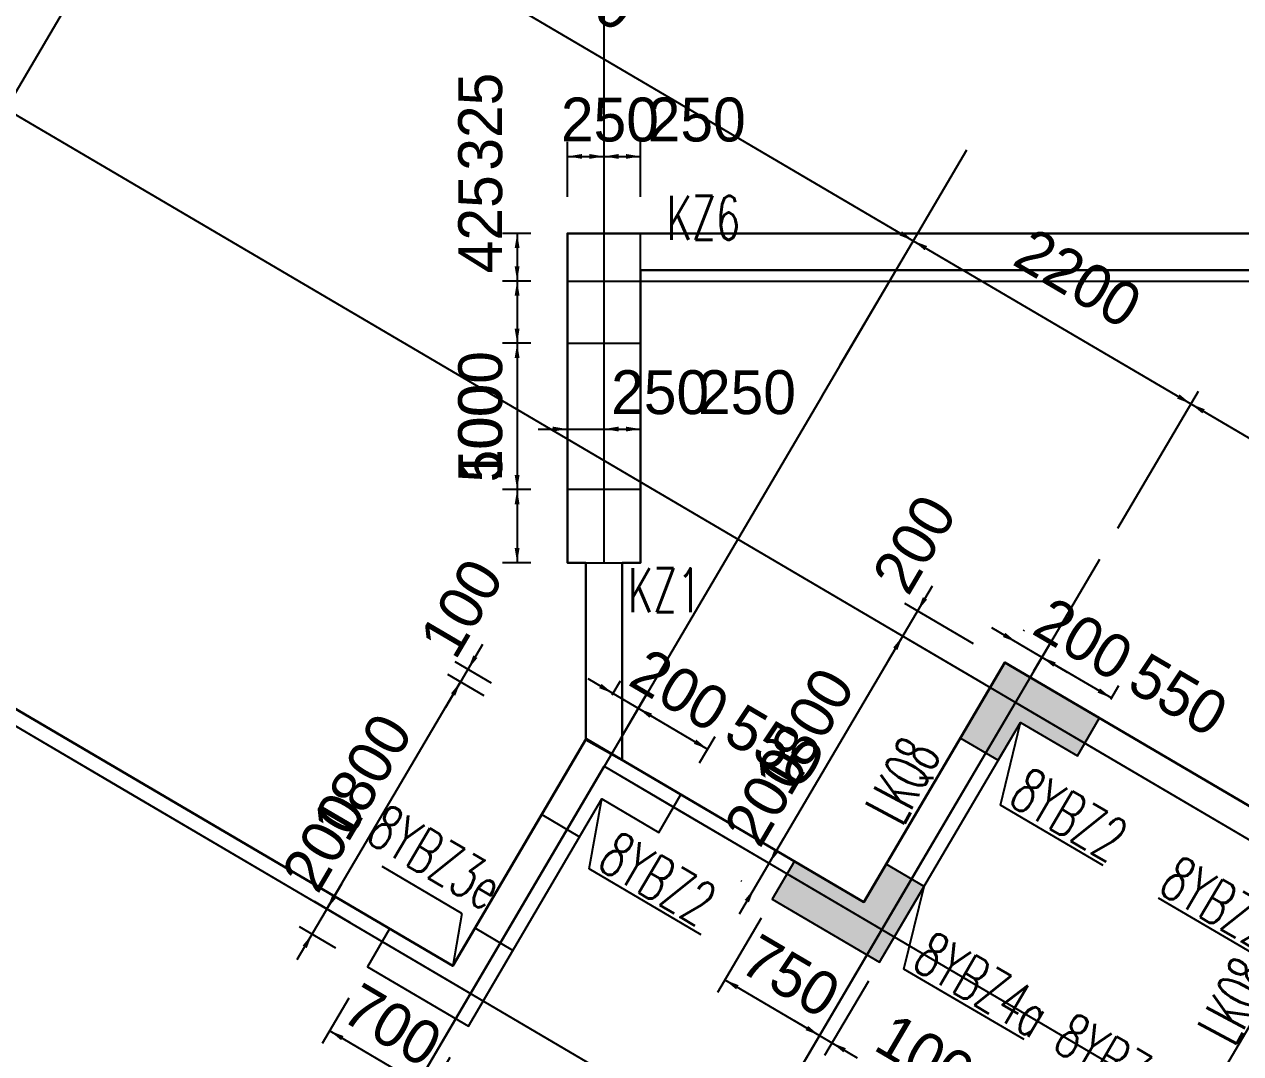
# Model space of a CAD drawing. Extents: x 387171 to 699106, y 11966 to 245688.
# Drawn here: x 616499 to 624807, y 173808 to 180842 of the extents above; entities that cross this region are included whole.
import ezdxf

# ---------------------------------------------------------------- set-up
doc = ezdxf.new("R2010")
doc.units = 0
doc.header["$LTSCALE"] = 100
doc.header["$MEASUREMENT"] = 0
for name, color, linetype in [('b边缘构件', 235, 'Continuous'), ('COLU', 7, 'Continuous'), ('DIM', 3, 'Continuous'), ('DOTE', 253, 'Continuous'), ('L-AXIS', 3, 'Continuous'), ('NUM', 7, 'Continuous'), ('Q-TEXT', 2, 'Continuous'), ('wall-主楼', 2, 'Continuous'), ('Y阴影', 254, 'Continuous'), ('小尺寸', 4, 'Continuous'), ('网格', 253, 'Continuous'), ('边缘构件标注', 1, 'Continuous')]:
    doc.layers.add(name, color=color, linetype=linetype)
doc.styles.add('hztxt', font='hztxt')
doc.styles.get("Standard").update_dxf_attribs({"font": 'standard'})
doc.dimstyles.get("Standard").update_dxf_attribs({"dimtxt": 300, "dimasz": 100, "dimexe": 100, "dimexo": 250, "dimgap": 100, "dimtad": 0, "dimtoh": 1, "dimdec": 0, "dimdsep": 46, "dimcen": 0.09, "dimclrt": 7, "dimadec": 0, "dimazin": 0, "dimtfac": 1, "dimtdec": 4, "dimtofl": 0, "dimtmove": 0, "dimatfit": 3, "dimfxl": 1, "dimtolj": 1, "dimtzin": 0, "dimarcsym": 0})

# ---------------------------------------------------------------- blocks, each defined once
blk = doc.blocks.new('*D3303')
at = {"layer": 'L-AXIS', "color": 0, "linetype": 'ByBlock', "lineweight": -2}
for p, q in [((617072.2, 181455.1), (617621.5, 182389.4)), ((617570.8, 182303.2), (622570.6, 179363.4)), ((622071.9, 178515.4), (622621.3, 179449.6))]:
    blk.add_line(p, q, dxfattribs=at)
for points in [[(617570.8, 182303.2), (617665.4, 182266.8), (617648.6, 182238.1)], [(622570.6, 179363.4), (622475.9, 179399.7), (622492.8, 179428.4)]]:
    blk.add_solid(points, dxfattribs=at)
at = {"layer": 'L-AXIS', "color": 7, "linetype": 'Continuous', "lineweight": -2, "insert": (620248.1, 181135), "char_height": 300, "width": 780, "attachment_point": 5, "rotation": 329.54537, "style": 'hztxt'}
blk.add_mtext('5800', dxfattribs=at)
blk = doc.blocks.new('*D3055')
at = {"layer": 'L-AXIS', "color": 0, "linetype": 'ByBlock', "lineweight": -2}
for p, q in [((623968.4, 177400.3), (624517.7, 178334.5)), ((624467, 178248.3), (626708.3, 176930.5)), ((626209.7, 176082.5), (626759, 177016.7))]:
    blk.add_line(p, q, dxfattribs=at)
for points in [[(624467, 178248.3), (624561.7, 178212), (624544.8, 178183.3)], [(626708.3, 176930.5), (626613.7, 176966.8), (626630.6, 176995.5)]]:
    blk.add_solid(points, dxfattribs=at)
at = {"layer": 'L-AXIS', "color": 7, "linetype": 'Continuous', "lineweight": -2, "insert": (625765.1, 177891.1), "char_height": 300, "width": 775, "attachment_point": 5, "rotation": 329.54537, "style": 'hztxt'}
blk.add_mtext('2600', dxfattribs=at)
blk = doc.blocks.new('*D1065')
at = {"layer": 'L-AXIS', "color": 0, "linetype": 'ByBlock', "lineweight": -2}
for p, q in [((622071.9, 178515.4), (622621.3, 179449.6)), ((622570.6, 179363.4), (624467, 178248.3)), ((623968.4, 177400.3), (624517.7, 178334.5))]:
    blk.add_line(p, q, dxfattribs=at)
for points in [[(622570.6, 179363.4), (622665.2, 179327.1), (622648.3, 179298.4)], [(624467, 178248.3), (624372.4, 178284.7), (624389.3, 178313.4)]]:
    blk.add_solid(points, dxfattribs=at)
at = {"layer": 'L-AXIS', "color": 7, "linetype": 'Continuous', "lineweight": -2, "insert": (623696.2, 179107.6), "char_height": 300, "width": 780, "attachment_point": 5, "rotation": 329.54537, "style": 'hztxt'}
blk.add_mtext('2200', dxfattribs=at)
blk = doc.blocks.new('*D1812')
at = {"layer": '小尺寸', "color": 0, "linetype": 'ByBlock', "lineweight": -2}
for p, q in [((621531.4, 174735.3), (621232.4, 174226.7)), ((621283.1, 174312.9), (621929.6, 173932.8)), ((622178, 174355.2), (621878.9, 173846.6))]:
    blk.add_line(p, q, dxfattribs=at)
for points in [[(621283.1, 174312.9), (621377.7, 174276.6), (621360.8, 174247.9)], [(621929.6, 173932.8), (621835, 173969.1), (621851.8, 173997.8)]]:
    blk.add_solid(points, dxfattribs=at)
at = {"layer": '小尺寸', "color": 7, "linetype": 'Continuous', "lineweight": -2, "insert": (621733, 174338.4), "char_height": 300, "width": 566.667, "attachment_point": 5, "rotation": 329.54537, "style": 'hztxt'}
blk.add_mtext('750', dxfattribs=at)
blk = doc.blocks.new('*D1785')
at = {"layer": '小尺寸', "color": 0, "linetype": 'ByBlock', "lineweight": -2}
for p, q in [((622178, 174355.2), (621878.9, 173846.6)), ((622264.2, 174304.5), (621965.1, 173795.9)), ((621757.2, 174034.2), (622188.2, 173780.7))]:
    blk.add_line(p, q, dxfattribs=at)
for points in [[(621929.6, 173932.8), (621835, 173969.1), (621851.8, 173997.8)], [(622015.8, 173882.1), (622110.4, 173845.8), (622093.6, 173817.1)]]:
    blk.add_solid(points, dxfattribs=at)
at = {"layer": '小尺寸', "color": 7, "linetype": 'Continuous', "lineweight": -2, "insert": (622651.3, 173798.4), "char_height": 300, "width": 476.667, "attachment_point": 5, "rotation": 329.54537, "style": 'hztxt'}
blk.add_mtext('100', dxfattribs=at)
blk = doc.blocks.new('*D2029')
at = {"layer": '小尺寸', "color": 0, "linetype": 'ByBlock', "lineweight": -2}
for p, q in [((621383.1, 174764.5), (621687.2, 175281.8)), ((621493.3, 175163.8), (621499.6, 175160)), ((621392, 174991.4), (621398.3, 174987.6))]:
    blk.add_line(p, q, dxfattribs=at)
for points in [[(621585.8, 175109.4), (621622.2, 175204), (621650.9, 175187.1)], [(621484.5, 174937), (621448.1, 174842.3), (621419.4, 174859.2)]]:
    blk.add_solid(points, dxfattribs=at)
at = {"layer": '小尺寸', "color": 7, "linetype": 'Continuous', "lineweight": -2, "insert": (621564.6, 175566.5), "char_height": 300, "width": 566.667, "attachment_point": 5, "rotation": 59.54537, "style": 'hztxt'}
blk.add_mtext('200', dxfattribs=at)
blk = doc.blocks.new('*D4376')
at = {"layer": '小尺寸', "color": 0, "linetype": 'ByBlock', "lineweight": -2}
for p, q in [((621585.8, 175109.4), (622498.2, 176661)), ((623052.2, 176335.3), (622412, 176711.7)), ((621493.3, 175163.8), (621499.6, 175160))]:
    blk.add_line(p, q, dxfattribs=at)
for points in [[(622498.2, 176661), (622461.8, 176566.4), (622433.1, 176583.3)], [(621585.8, 175109.4), (621622.2, 175204), (621650.9, 175187.1)]]:
    blk.add_solid(points, dxfattribs=at)
at = {"layer": '小尺寸', "color": 7, "linetype": 'Continuous', "lineweight": -2, "insert": (621826.5, 176011.9), "char_height": 300, "width": 690, "attachment_point": 5, "rotation": 59.54537, "style": 'hztxt'}
blk.add_mtext('1800', dxfattribs=at)
blk = doc.blocks.new('*D250')
at = {"layer": '小尺寸', "color": 0, "linetype": 'ByBlock', "lineweight": -2}
for p, q in [((622396.8, 176488.6), (622700.9, 177005.8)), ((622981.2, 176609), (622513.3, 176884.1)), ((623052.2, 176335.3), (622412, 176711.7))]:
    blk.add_line(p, q, dxfattribs=at)
for points in [[(622599.5, 176833.4), (622635.9, 176928.1), (622664.6, 176911.2)], [(622498.2, 176661), (622461.8, 176566.4), (622433.1, 176583.3)]]:
    blk.add_solid(points, dxfattribs=at)
at = {"layer": '小尺寸', "color": 7, "linetype": 'Continuous', "lineweight": -2, "insert": (622578.3, 177290.6), "char_height": 300, "width": 566.667, "attachment_point": 5, "rotation": 59.54537, "style": 'hztxt'}
blk.add_mtext('200', dxfattribs=at)
blk = doc.blocks.new('*D748')
at = {"layer": '小尺寸', "color": 0, "linetype": 'ByBlock', "lineweight": -2}
for p, q in [((623104.7, 176720.5), (623621.9, 176416.4)), ((623323.4, 176697.8), (623327.8, 176705.4)), ((623394.4, 176424.1), (623500.2, 176604))]:
    blk.add_line(p, q, dxfattribs=at)
for points in [[(623277.1, 176619.2), (623182.5, 176655.5), (623199.3, 176684.2)], [(623449.5, 176517.8), (623544.2, 176481.5), (623527.3, 176452.7)]]:
    blk.add_solid(points, dxfattribs=at)
at = {"layer": '小尺寸', "color": 7, "linetype": 'Continuous', "lineweight": -2, "insert": (623732.6, 176641.3), "char_height": 300, "width": 566.667, "attachment_point": 5, "rotation": 329.54537, "style": 'hztxt'}
blk.add_mtext('200', dxfattribs=at)
blk = doc.blocks.new('*D1005')
at = {"layer": '小尺寸', "color": 0, "linetype": 'ByBlock', "lineweight": -2}
for p, q in [((623394.4, 176424.1), (623500.2, 176604)), ((623449.5, 176517.8), (623923.6, 176239)), ((623919.2, 176231.5), (623974.3, 176325.2))]:
    blk.add_line(p, q, dxfattribs=at)
for points in [[(623449.5, 176517.8), (623544.2, 176481.5), (623527.3, 176452.7)], [(623923.6, 176239), (623829, 176275.3), (623845.9, 176304.1)]]:
    blk.add_solid(points, dxfattribs=at)
at = {"layer": '小尺寸', "color": 7, "linetype": 'Continuous', "lineweight": -2, "insert": (624380.8, 176260.2), "char_height": 300, "width": 566.667, "attachment_point": 5, "rotation": 329.54537, "style": 'hztxt'}
blk.add_mtext('550', dxfattribs=at)
blk = doc.blocks.new('*D3448')
at = {"layer": '小尺寸', "color": 0, "linetype": 'ByBlock', "lineweight": -2}
for p, q in [((618362.9, 174452.3), (618667, 174969.5)), ((618727.6, 174701.8), (618479.5, 174847.7)), ((618626.2, 174529.4), (618378.1, 174675.3))]:
    blk.add_line(p, q, dxfattribs=at)
for points in [[(618565.7, 174797.1), (618602, 174891.7), (618630.7, 174874.8)], [(618464.3, 174624.7), (618428, 174530), (618399.3, 174546.9)]]:
    blk.add_solid(points, dxfattribs=at)
at = {"layer": '小尺寸', "color": 7, "linetype": 'Continuous', "lineweight": -2, "insert": (618544.5, 175254.2), "char_height": 300, "width": 566.667, "attachment_point": 5, "rotation": 59.54537, "style": 'hztxt'}
blk.add_mtext('200', dxfattribs=at)
blk = doc.blocks.new('*D3693')
at = {"layer": '小尺寸', "color": 0, "linetype": 'ByBlock', "lineweight": -2}
for p, q in [((619640, 176253.5), (619391.8, 176399.4)), ((618565.7, 174797.1), (619478, 176348.7)), ((618727.6, 174701.8), (618479.5, 174847.7))]:
    blk.add_line(p, q, dxfattribs=at)
for points in [[(619478, 176348.7), (619441.7, 176254.1), (619413, 176271)], [(618565.7, 174797.1), (618602, 174891.7), (618630.7, 174874.8)]]:
    blk.add_solid(points, dxfattribs=at)
at = {"layer": '小尺寸', "color": 7, "linetype": 'Continuous', "lineweight": -2, "insert": (618806.3, 175699.6), "char_height": 300, "width": 690, "attachment_point": 5, "rotation": 59.54537, "style": 'hztxt'}
blk.add_mtext('1800', dxfattribs=at)
blk = doc.blocks.new('*D3658')
at = {"layer": '小尺寸', "color": 0, "linetype": 'ByBlock', "lineweight": -2}
for p, q in [((619376.6, 176176.3), (619630.1, 176607.3)), ((619690.6, 176339.7), (619442.5, 176485.6)), ((619640, 176253.5), (619391.8, 176399.4))]:
    blk.add_line(p, q, dxfattribs=at)
for points in [[(619528.7, 176434.9), (619565, 176529.6), (619593.7, 176512.7)], [(619478, 176348.7), (619441.7, 176254.1), (619413, 176271)]]:
    blk.add_solid(points, dxfattribs=at)
at = {"layer": '小尺寸', "color": 7, "linetype": 'Continuous', "lineweight": -2, "insert": (619484.7, 176853.3), "char_height": 300, "width": 476.667, "attachment_point": 5, "rotation": 59.54537, "style": 'hztxt'}
blk.add_mtext('100', dxfattribs=at)
blk = doc.blocks.new('*D3875')
at = {"layer": '小尺寸', "color": 0, "linetype": 'ByBlock', "lineweight": -2}
for p, q in [((618715, 174187.2), (618533.7, 173878.8)), ((618584.4, 173965), (619187.8, 173610.2)), ((619318.5, 173832.4), (619137.1, 173524))]:
    blk.add_line(p, q, dxfattribs=at)
for points in [[(618584.4, 173965), (618679, 173928.7), (618662.2, 173900)], [(619187.8, 173610.2), (619093.2, 173646.6), (619110.1, 173675.3)]]:
    blk.add_solid(points, dxfattribs=at)
at = {"layer": '小尺寸', "color": 7, "linetype": 'Continuous', "lineweight": -2, "insert": (619012.8, 174003.1), "char_height": 300, "width": 566.667, "attachment_point": 5, "rotation": 329.54537, "style": 'hztxt'}
blk.add_mtext('700', dxfattribs=at)
blk = doc.blocks.new('*D4109')
at = {"layer": '小尺寸', "color": 0, "linetype": 'ByBlock', "lineweight": -2}
for p, q in [((619318.5, 173832.4), (619137.1, 173524)), ((619404.7, 173781.7), (619223.3, 173473.4)), ((619015.4, 173711.6), (619446.4, 173458.2))]:
    blk.add_line(p, q, dxfattribs=at)
for points in [[(619187.8, 173610.2), (619093.2, 173646.6), (619110.1, 173675.3)], [(619274, 173559.6), (619368.7, 173523.2), (619351.8, 173494.5)]]:
    blk.add_solid(points, dxfattribs=at)
at = {"layer": '小尺寸', "color": 7, "linetype": 'Continuous', "lineweight": -2, "insert": (619909.6, 173475.9), "char_height": 300, "width": 476.667, "attachment_point": 5, "rotation": 329.54537, "style": 'hztxt'}
blk.add_mtext('100', dxfattribs=at)
blk = doc.blocks.new('*D2231')
at = {"layer": '小尺寸', "color": 0, "linetype": 'ByBlock', "lineweight": -2}
for p, q in [((620347.1, 176371), (620864.3, 176066.9)), ((620514.6, 176261.3), (620570.2, 176355.8)), ((620585.6, 175987.5), (620742.6, 176254.5))]:
    blk.add_line(p, q, dxfattribs=at)
for points in [[(620519.5, 176269.6), (620424.8, 176306), (620441.7, 176334.7)], [(620691.9, 176168.3), (620786.5, 176131.9), (620769.6, 176103.2)]]:
    blk.add_solid(points, dxfattribs=at)
at = {"layer": '小尺寸', "color": 7, "linetype": 'Continuous', "lineweight": -2, "insert": (620975, 176291.8), "char_height": 300, "width": 566.667, "attachment_point": 5, "rotation": 329.54537, "style": 'hztxt'}
blk.add_mtext('200', dxfattribs=at)
blk = doc.blocks.new('*D2732')
at = {"layer": '小尺寸', "color": 0, "linetype": 'ByBlock', "lineweight": -2}
for p, q in [((620585.6, 175987.5), (620742.6, 176254.5)), ((620691.9, 176168.3), (621166, 175889.5)), ((621110.4, 175794.9), (621216.7, 175975.7))]:
    blk.add_line(p, q, dxfattribs=at)
for points in [[(620691.9, 176168.3), (620786.5, 176131.9), (620769.6, 176103.2)], [(621166, 175889.5), (621071.4, 175925.8), (621088.2, 175954.5)]]:
    blk.add_solid(points, dxfattribs=at)
at = {"layer": '小尺寸', "color": 7, "linetype": 'Continuous', "lineweight": -2, "insert": (621623.2, 175910.7), "char_height": 300, "width": 566.667, "attachment_point": 5, "rotation": 329.54537, "style": 'hztxt'}
blk.add_mtext('550', dxfattribs=at)
blk = doc.blocks.new('*D3067')
at = {"layer": 'DIM', "color": 0, "linetype": 'ByBlock', "lineweight": -2}
for p, q in [((619958.1, 179412.9), (619764.5, 179412.9)), ((619864.5, 179412.9), (619864.5, 179087.9)), ((619958.1, 179087.9), (619764.5, 179087.9))]:
    blk.add_line(p, q, dxfattribs=at)
for points in [[(619864.5, 179412.9), (619881.2, 179312.9), (619847.9, 179312.9)], [(619864.5, 179087.9), (619847.9, 179187.9), (619881.2, 179187.9)]]:
    blk.add_solid(points, dxfattribs=at)
at = {"layer": 'DIM', "color": 7, "linetype": 'Continuous', "lineweight": -2, "insert": (619614.5, 180176.8), "char_height": 300, "width": 566.667, "attachment_point": 5, "rotation": 90, "style": 'hztxt'}
blk.add_mtext('325', dxfattribs=at)
blk = doc.blocks.new('*D1074')
at = {"layer": 'DIM', "color": 0, "linetype": 'ByBlock', "lineweight": -2}
for p, q in [((619958.1, 179087.9), (619764.5, 179087.9)), ((619864.5, 179087.9), (619864.5, 178662.9)), ((619958.1, 178662.9), (619764.5, 178662.9))]:
    blk.add_line(p, q, dxfattribs=at)
for points in [[(619864.5, 179087.9), (619881.2, 178987.9), (619847.9, 178987.9)], [(619864.5, 178662.9), (619847.9, 178762.9), (619881.2, 178762.9)]]:
    blk.add_solid(points, dxfattribs=at)
at = {"layer": 'DIM', "color": 7, "linetype": 'Continuous', "lineweight": -2, "insert": (619614.5, 179476.3), "char_height": 300, "width": 576.667, "attachment_point": 5, "rotation": 90, "style": 'hztxt'}
blk.add_mtext('425', dxfattribs=at)
blk = doc.blocks.new('*D1334')
at = {"layer": 'DIM', "color": 0, "linetype": 'ByBlock', "lineweight": -2}
for p, q in [((619958.1, 178662.9), (619764.5, 178662.9)), ((619864.5, 178662.9), (619864.5, 177662.9)), ((619958.1, 177662.9), (619764.5, 177662.9))]:
    blk.add_line(p, q, dxfattribs=at)
for points in [[(619864.5, 178662.9), (619881.2, 178562.9), (619847.9, 178562.9)], [(619864.5, 177662.9), (619847.9, 177762.9), (619881.2, 177762.9)]]:
    blk.add_solid(points, dxfattribs=at)
at = {"layer": 'DIM', "color": 7, "linetype": 'Continuous', "lineweight": -2, "insert": (619614.5, 178162.9), "char_height": 300, "width": 690, "attachment_point": 5, "rotation": 90, "style": 'hztxt'}
blk.add_mtext('1000', dxfattribs=at)
blk = doc.blocks.new('*D3893')
at = {"layer": 'DIM', "color": 0, "linetype": 'ByBlock', "lineweight": -2}
for p, q in [((619958.1, 177662.9), (619764.5, 177662.9)), ((619864.5, 177662.9), (619864.5, 177162.9)), ((619958.1, 177162.9), (619764.5, 177162.9))]:
    blk.add_line(p, q, dxfattribs=at)
for points in [[(619864.5, 177662.9), (619881.2, 177562.9), (619847.9, 177562.9)], [(619864.5, 177162.9), (619847.9, 177262.9), (619881.2, 177262.9)]]:
    blk.add_solid(points, dxfattribs=at)
at = {"layer": 'DIM', "color": 7, "linetype": 'Continuous', "lineweight": -2, "insert": (619614.5, 178046.3), "char_height": 300, "width": 566.667, "attachment_point": 5, "rotation": 90, "style": 'hztxt'}
blk.add_mtext('500', dxfattribs=at)
blk = doc.blocks.new('*D4124')
at = {"layer": 'DIM', "color": 0, "linetype": 'ByBlock', "lineweight": -2}
for p, q in [((620208.1, 179662.9), (620208.1, 180039.6)), ((620458.1, 179662.9), (620458.1, 180039.6)), ((620208.1, 179939.6), (620458.1, 179939.6))]:
    blk.add_line(p, q, dxfattribs=at)
for points in [[(620208.1, 179939.6), (620308.1, 179956.2), (620308.1, 179922.9)], [(620458.1, 179939.6), (620358.1, 179922.9), (620358.1, 179956.2)]]:
    blk.add_solid(points, dxfattribs=at)
at = {"layer": 'DIM', "color": 7, "linetype": 'Continuous', "lineweight": -2, "insert": (620498.3, 180189.6), "char_height": 300, "width": 566.667, "attachment_point": 5, "style": 'hztxt'}
blk.add_mtext('250', dxfattribs=at)
blk = doc.blocks.new('*D2251')
at = {"layer": 'DIM', "color": 0, "linetype": 'ByBlock', "lineweight": -2}
for p, q in [((620458.1, 179662.9), (620458.1, 180039.6)), ((620708.1, 179662.9), (620708.1, 180039.6)), ((620458.1, 179939.6), (620708.1, 179939.6))]:
    blk.add_line(p, q, dxfattribs=at)
for points in [[(620458.1, 179939.6), (620558.1, 179956.2), (620558.1, 179922.9)], [(620708.1, 179939.6), (620608.1, 179922.9), (620608.1, 179956.2)]]:
    blk.add_solid(points, dxfattribs=at)
at = {"layer": 'DIM', "color": 7, "linetype": 'Continuous', "lineweight": -2, "insert": (621091.4, 180189.6), "char_height": 300, "width": 566.667, "attachment_point": 5, "style": 'hztxt'}
blk.add_mtext('250', dxfattribs=at)
blk = doc.blocks.new('*D2474')
at = {"layer": 'DIM', "color": 0, "linetype": 'ByBlock', "lineweight": -2}
for p, q in [((620208.1, 177912.9), (620208.1, 178176.5)), ((620458.1, 177912.9), (620458.1, 178176.5)), ((620008.1, 178076.5), (620658.1, 178076.5))]:
    blk.add_line(p, q, dxfattribs=at)
for points in [[(620208.1, 178076.5), (620108.1, 178059.8), (620108.1, 178093.1)], [(620458.1, 178076.5), (620558.1, 178093.1), (620558.1, 178059.8)]]:
    blk.add_solid(points, dxfattribs=at)
at = {"layer": 'DIM', "color": 7, "linetype": 'Continuous', "lineweight": -2, "insert": (620841.4, 178326.5), "char_height": 300, "width": 566.667, "attachment_point": 5, "style": 'hztxt'}
blk.add_mtext('250', dxfattribs=at)
blk = doc.blocks.new('*D2439')
at = {"layer": 'DIM', "color": 0, "linetype": 'ByBlock', "lineweight": -2}
for p, q in [((620458.1, 177912.9), (620458.1, 178176.5)), ((620708.1, 177912.9), (620708.1, 178176.5)), ((620458.1, 178076.5), (620708.1, 178076.5))]:
    blk.add_line(p, q, dxfattribs=at)
for points in [[(620458.1, 178076.5), (620558.1, 178093.1), (620558.1, 178059.8)], [(620708.1, 178076.5), (620608.1, 178059.8), (620608.1, 178093.1)]]:
    blk.add_solid(points, dxfattribs=at)
at = {"layer": 'DIM', "color": 7, "linetype": 'Continuous', "lineweight": -2, "insert": (621434.5, 178326.5), "char_height": 300, "width": 566.667, "attachment_point": 5, "style": 'hztxt'}
blk.add_mtext('250', dxfattribs=at)

msp = doc.modelspace()

# ---------------------------------------------------------------- hatches: boundary and pattern name
at = {"layer": 'Y阴影'}
for points in [[(623196.7, 176482.3), (622892.5, 175965.1), (623151.2, 175813.1), (623303.2, 176071.7), (623691.1, 175843.6), (623843.2, 176102.2)], [(621759.5, 175123.2), (621607.5, 174864.6), (622340.2, 174433.8), (622644.3, 174951), (622385.7, 175103.1), (622233.6, 174844.5)]]:
    msp.add_hatch(color=256, dxfattribs=at).paths.add_polyline_path(points, flags=0)
h = msp.add_hatch(dxfattribs=at)
h.set_pattern_fill('ANSI31', color=256, scale=25, angle=-30.45463, style=0)
h.set_pattern_definition([])
h.paths.add_polyline_path([(620337.2, 175959.6), (620033.1, 175442.3), (620291.7, 175290.3), (620443.7, 175548.9), (620831.6, 175320.8), (620983.7, 175579.4)], flags=0)
h = msp.add_hatch(dxfattribs=at)
h.set_pattern_fill('ANSI31', color=256, scale=25, angle=-30.45463, style=0)
h.set_pattern_definition([])
h.paths.add_polyline_path([(618993.8, 174661.3), (618841.8, 174402.7), (619531.4, 173997.2), (619835.5, 174514.5), (619576.9, 174666.5), (619424.8, 174407.9)], flags=0)

# ---------------------------------------------------------------- linework, layer by layer
at = {"color": 3, "lineweight": 30}
msp.add_lwpolyline([(626633.1, 184387.9), (626633.1, 179637.9), (626458.1, 179637.9), (626458.1, 179412.9), (620208.1, 179412.9), (620208.1, 177162.9), (620333.1, 177162.9), (620332.9, 175952.3), (620583.1, 175815), (620583.1, 177162.9), (620708.1, 177162.9), (620708.1, 179162.9), (626458.1, 179162.9), (626458.1, 179037.9), (627058.1, 179037.9), (627058.1, 179637.9), (626883.1, 179637.9), (626883.1, 184387.9)], dxfattribs=at)
at = {"color": 6, "lineweight": 30}
msp.add_lwpolyline([(611161.6, 168246), (624436.4, 160440.7), (623524.5, 158888.8), (626802, 156961.7), (628930.7, 160582.3), (629706.6, 160126.1), (633303.1, 166247.8), (625803.9, 170657.2), (626716.2, 172208.8), (624819.7, 173323.9), (625782.8, 174961.8), (623196.7, 176482.4), (622233.6, 174844.5), (620337.2, 175959.6), (619424.8, 174407.9), (609339.1, 180338.1)], dxfattribs=at)
at = {"layer": 'b边缘构件'}
for points in [[(623196.7, 176482.3), (622892.5, 175965.1), (623151.2, 175813.1), (623303.2, 176071.7), (623691.1, 175843.6), (623843.2, 176102.2), (623196.7, 176482.3)], [(620337.2, 175959.6), (620033.1, 175442.3), (620291.7, 175290.3), (620443.7, 175548.9), (620831.6, 175320.8), (620983.7, 175579.4), (620337.2, 175959.6)], [(621759.5, 175123.2), (621607.5, 174864.6), (622340.2, 174433.8), (622644.3, 174951), (622385.7, 175103.1), (622233.6, 174844.5), (621759.5, 175123.2)], [(618993.8, 174661.3), (618841.8, 174402.7), (619531.4, 173997.2), (619835.5, 174514.5), (619576.9, 174666.5), (619424.8, 174407.9), (618993.8, 174661.3)]]:
    msp.add_lwpolyline(points, dxfattribs=at)
at = {"layer": 'COLU'}
for points in [[(620208.1, 178662.9), (620708.1, 178662.9), (620708.1, 179412.9), (620208.1, 179412.9)], [(620208.1, 177162.9), (620708.1, 177162.9), (620708.1, 177662.9), (620208.1, 177662.9)]]:
    msp.add_lwpolyline(points, close=True, dxfattribs=at)
at = {"layer": 'DOTE'}
for p, q in [((591333.7, 194985.1), (636237, 168582.9)), ((589509, 191881.8), (639200.8, 162664)), ((620458.1, 177162.9), (620458.1, 182006)), ((616945.4, 181239.6), (611961.8, 172763.7)), ((620208.1, 179087.9), (664518.6, 179087.9)), ((621945.2, 178299.9), (617721.9, 171117)), ((623841.7, 177184.8), (620834.8, 172070.8)), ((623267.7, 176208.6), (640044, 166344.4)), ((620458.9, 175772), (639131.7, 164792.8))]:
    msp.add_line(p, q, dxfattribs=at)
at = {"layer": 'L-AXIS'}
msp.add_line((621945.2, 178299.9), (622935.8, 179984.7), dxfattribs=at)
at = {"layer": 'wall-主楼'}
for points in [[(623196.7, 176482.3), (622233.6, 174844.5), (621759.5, 175123.2), (621607.5, 174864.6), (622340.2, 174433.8), (623303.2, 176071.7), (623691.1, 175843.6), (623843.2, 176102.2)], [(620983.7, 175579.4), (620337.2, 175959.6), (619424.8, 174407.9), (618993.8, 174661.3), (618841.8, 174402.7), (619531.4, 173997.2), (620443.7, 175548.9), (620831.6, 175320.8)], [(625782.7, 174961.8), (624819.7, 173323.9), (625293.8, 173045.1), (625141.8, 172786.5), (624409.1, 173217.4), (625372.1, 174855.2), (624984.2, 175083.3), (625136.2, 175341.9)]]:
    msp.add_lwpolyline(points, close=True, dxfattribs=at)
at = {"layer": '网格'}
for p, q in [((614546.8, 177160.1), (617132.9, 175639.5)), ((622608.8, 175087.9), (623267.7, 176208.6)), ((623267.7, 176208.6), (623741.8, 175929.8)), ((623741.8, 175929.8), (625034.9, 175169.5)), ((620154.8, 175254.8), (620458.9, 175772)), ((620458.9, 175772), (620933, 175493.2)), ((617132.9, 175639.5), (618943.1, 174575.1)), ((620933, 175493.2), (621708.8, 175037)), ((619546.5, 174220.3), (620154.8, 175254.8)), ((622355.4, 174656.9), (622608.8, 175087.9)), ((621708.8, 175037), (622355.4, 174656.9)), ((621503.8, 173208.7), (622355.4, 174656.9)), ((618943.1, 174575.1), (619546.5, 174220.3)), ((618938.3, 173185.9), (619546.5, 174220.3))]:
    msp.add_line(p, q, dxfattribs=at)
at = {"layer": '边缘构件标注', "color": 200}
for p, q in [((623166, 175507.3), (623303.2, 176071.7)), ((620357.1, 175070.7), (620443.7, 175548.9)), ((623867.7, 175094.7), (623166, 175507.3)), ((619486.6, 174766.3), (618941.7, 175086.6)), ((621122.2, 174620.9), (620357.1, 175070.7)), ((622507, 174386.7), (622644.3, 174951)), ((624243.9, 174873.5), (624945.7, 174460.9)), ((619486.6, 174766.3), (619424.8, 174407.9)), ((623327.3, 173904.4), (622507, 174386.7))]:
    msp.add_line(p, q, dxfattribs=at)

# ---------------------------------------------------------------- texts
at = {"layer": 'NUM', "color": 200, "width": 0.7}
for s, p in [('KZ6', (620887.3, 179369.6)), ('KZ1', (620621.8, 176825))]:
    msp.add_text(s, height=300, dxfattribs=at).set_placement(p)
at = {"layer": 'Q-TEXT', "color": 3, "width": 0.6}
for p in [(622497.8, 175356.7), (624767.8, 173851.9)]:
    msp.add_text('LKQ8', height=300, rotation=61.98936, dxfattribs=at).set_placement(p)
at = {"layer": '边缘构件标注', "color": 200, "width": 0.7}
for s, p in [('8YBZ2', (623208.8, 175518)), ('8YBZ3e', (618819.2, 175264.9)), ('8YBZ2', (620400, 175081.4)), ('8YBZ2', (624234.1, 174915.2)), ('8YBZ4a', (622549.9, 174397.4)), ('8YBZ4a', (623510.5, 173841.8))]:
    msp.add_text(s, height=300, rotation=329.54537, dxfattribs=at).set_placement(p)

# ---------------------------------------------------------------- dimensions: what is measured, and where the dimension line sits
at = {"layer": 'DIM', "color": 200}
for base, p1, p2, picture, middle in [((619864.5, 179087.9), (620208.1, 179412.9), (620208.1, 179087.9), '*D3067', (619614.5, 179631)), ((619864.5, 178662.9), (620208.1, 179087.9), (620208.1, 178662.9), '*D1074', (619614.5, 178875.4)), ((619864.5, 177662.9), (620208.1, 178662.9), (620208.1, 177662.9), '*D1334', (619614.5, 178162.9)), ((619864.5, 177162.9), (620208.1, 177662.9), (620208.1, 177162.9), '*D3893', (619614.5, 177412.9))]:
    dim = msp.add_linear_dim(base=base, p1=p1, p2=p2, angle=90, dimstyle='Standard', dxfattribs=at)
    dim.commit()
    dim.dimension.update_dxf_attribs({"geometry": picture, "text_midpoint": middle})
for base, p1, p2, picture, middle in [((620458.1, 179939.6), (620208.1, 179412.9), (620458.1, 179412.9), '*D4124', (619990, 180189.6)), ((620708.1, 179939.6), (620458.1, 179412.9), (620708.1, 179412.9), '*D2251', (620583.1, 180189.6)), ((620458.1, 178076.5), (620208.1, 177662.9), (620458.1, 177662.9), '*D2474', (620333.1, 178326.5)), ((620708.1, 178076.5), (620458.1, 177662.9), (620708.1, 177662.9), '*D2439', (620926.1, 178326.5))]:
    dim = msp.add_linear_dim(base=base, p1=p1, p2=p2, dimstyle='Standard', dxfattribs=at)
    dim.commit()
    dim.dimension.update_dxf_attribs({"geometry": picture, "text_midpoint": middle})
at = {"layer": 'L-AXIS'}
for base, p1, p2, picture, middle in [((622570.6, 179363.4), (616945.4, 181239.6), (621945.2, 178299.9), '*D3303', (620248.1, 181135)), ((624467, 178248.3), (621945.2, 178299.9), (623841.7, 177184.8), '*D1065', (623696.2, 179107.6)), ((626708.3, 176930.5), (623841.7, 177184.8), (626083, 175866.9), '*D3055', (625765.1, 177891.1))]:
    dim = msp.add_linear_dim(base=base, p1=p1, p2=p2, angle=329.54537, dimstyle='Standard', dxfattribs=at)
    dim.commit()
    dim.dimension.update_dxf_attribs({"geometry": picture, "text_midpoint": middle})
at = {"layer": '小尺寸'}
for base, p1, p2, angle, picture, middle in [((622599.5, 176833.4), (623267.7, 176208.6), (623196.7, 176482.3), 59.54537, '*D250', (622333.4, 176873.9)), ((619528.7, 176434.9), (619855.5, 176126.8), (619906.1, 176213), 59.54537, '*D3658', (619287.8, 176518.5)), ((623449.5, 176517.8), (623196.7, 176482.3), (623267.7, 176208.6), 329.54537, '*D748', (623316, 176886.3)), ((622498.2, 176661), (621708.8, 175037), (623267.7, 176208.6), 59.54537, '*D4376', (621826.5, 176011.9)), ((620691.9, 176168.3), (620387.8, 176045.8), (620458.9, 175772), 329.54537, '*D2231', (620558.3, 176536.8)), ((623923.6, 176239), (623267.7, 176208.6), (623792.5, 176016), 329.54537, '*D1005', (623813.3, 176593.9)), ((619478, 176348.7), (618943.1, 174575.1), (619855.5, 176126.8), 59.54537, '*D3693', (618806.3, 175699.6)), ((621166, 175889.5), (620458.9, 175772), (620983.7, 175579.4), 329.54537, '*D2732', (621055.7, 176244.4)), ((621585.8, 175109.4), (621607.5, 174864.6), (621708.8, 175037), 59.54537, '*D2029', (621319.6, 175149.9)), ((618565.7, 174797.1), (618841.8, 174402.7), (618943.1, 174575.1), 59.54537, '*D3448', (618299.5, 174837.6)), ((621929.6, 173932.8), (621658.1, 174950.8), (622304.7, 174570.7), 329.54537, '*D1812', (621733, 174338.4)), ((622015.8, 173882.1), (622304.7, 174570.7), (622390.9, 174520), 329.54537, '*D1785', (622316.6, 173995.3)), ((619187.8, 173610.2), (618841.8, 174402.7), (619445.2, 174047.9), 329.54537, '*D3875', (619012.8, 174003.1)), ((619274, 173559.6), (619445.2, 174047.9), (619531.4, 173997.2), 329.54537, '*D4109', (619574.8, 173672.7))]:
    dim = msp.add_linear_dim(base=base, p1=p1, p2=p2, angle=angle, dimstyle='Standard', dxfattribs=at)
    dim.commit()
    dim.dimension.update_dxf_attribs({"geometry": picture, "text_midpoint": middle})

doc.saveas('drawing.dxf')
